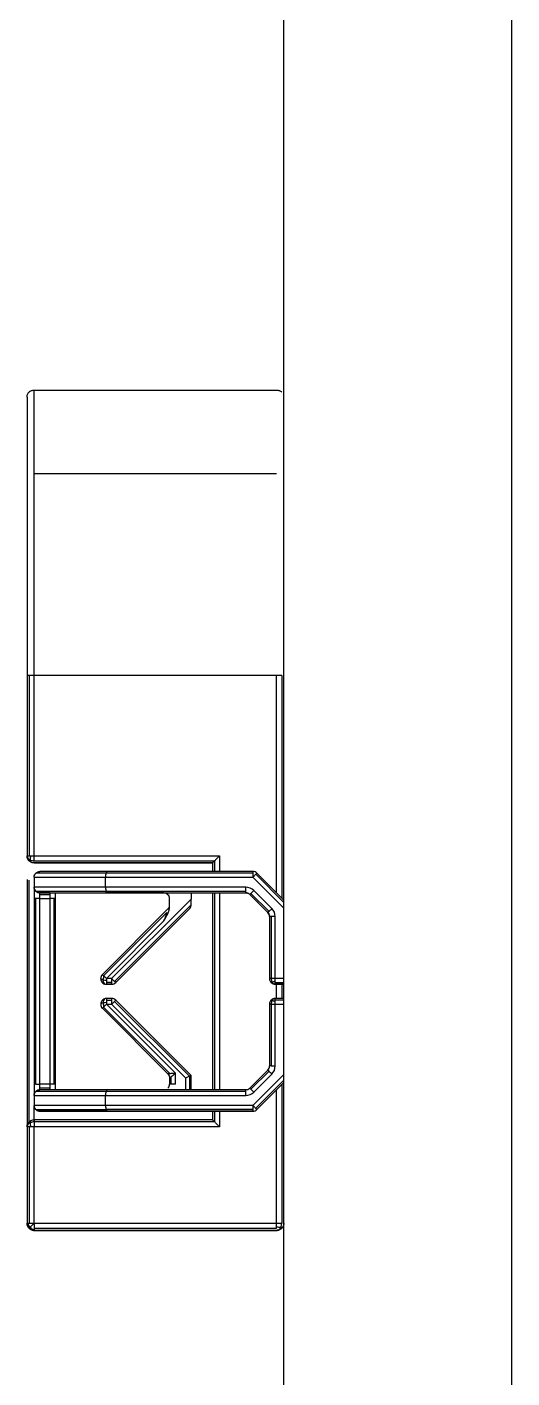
# Model space of a CAD drawing. Header units: millimetres. Extents: x 172 to 597, y 625 to 806.
# Drawn here: x 593.8 to 597.2, y 715.38 to 724.85 of the extents above; entities that cross this region are included whole.
import ezdxf

# ---------------------------------------------------------------- set-up
doc = ezdxf.new("R2010")
doc.units = ezdxf.units.MM

msp = doc.modelspace()

# ---------------------------------------------------------------- linework, layer by layer
at = {"color": 7, "linetype": 'Continuous', "lineweight": 25}
for p, q in [((595.5979, 688.4702), (595.5979, 804.5327)), ((597.1979, 688.4702), (597.1979, 804.5327)), ((593.8479, 722.301), (595.5479, 722.301)), ((593.8479, 721.7155), (595.5479, 721.7155)), ((593.7979, 720.3013), (593.7979, 719.0363)), ((593.8125, 720.3013), (593.8125, 719.0363)), ((593.8479, 719.0363), (593.8479, 720.3013)), ((595.5479, 720.3013), (593.8479, 720.3013)), ((593.8479, 719.0363), (595.1479, 719.0363)), ((593.8479, 719.001), (595.1125, 719.001)), ((593.8479, 718.9863), (595.0979, 718.9863)), ((595.0979, 718.9861), (593.8479, 718.9861)), ((595.0979, 718.9863), (595.0979, 718.9266)), ((593.7979, 718.8713), (593.7979, 717.1368)), ((593.8479, 718.8865), (594.3479, 718.8866)), ((593.8479, 718.8865), (593.8479, 718.8165)), ((594.3527, 718.9149), (593.8596, 718.9148)), ((594.3644, 718.9266), (593.8879, 718.9265)), ((594.3479, 718.8166), (594.3479, 718.8866)), ((594.3479, 718.8866), (595.3813, 718.8866)), ((595.3813, 718.9149), (594.3527, 718.9149)), ((595.3813, 718.9266), (594.3644, 718.9266)), ((595.3813, 718.9266), (595.3813, 718.9149)), ((595.3813, 718.9149), (595.3813, 718.8866)), ((595.5979, 718.7266), (595.4096, 718.9149)), ((594.3479, 718.8166), (593.8479, 718.8165)), ((593.8479, 718.8165), (593.8479, 718.8164)), ((593.8479, 718.8164), (593.8479, 718.7363)), ((593.8596, 718.7883), (594.3527, 718.7883)), ((593.8596, 718.7881), (593.8596, 718.7883)), ((593.8879, 718.7765), (594.3644, 718.7766)), ((593.8879, 718.7764), (593.8879, 718.7765)), ((593.9579, 718.7764), (593.8879, 718.7764)), ((593.8879, 718.7646), (593.8879, 718.7764)), ((593.9579, 718.7764), (593.9579, 718.7646)), ((593.9979, 718.7363), (593.9979, 718.7763)), ((595.3313, 718.8166), (594.3479, 718.8166)), ((594.3479, 718.7764), (595.3465, 718.7764)), ((594.3479, 718.7761), (594.3479, 718.7764)), ((594.3527, 718.7883), (595.3313, 718.7883)), ((594.3644, 718.7766), (595.3313, 718.7766)), ((594.9479, 718.7764), (594.9479, 718.7326)), ((595.0979, 718.7764), (595.0979, 717.3966)), ((595.3313, 718.7883), (595.3313, 718.8166)), ((595.3313, 718.7766), (595.3313, 718.7883)), ((595.3313, 718.7766), (595.3313, 718.7764)), ((595.5144, 718.6666), (595.3879, 718.7932)), ((593.8479, 718.7363), (593.8479, 717.4363)), ((593.8596, 717.4363), (593.8596, 718.7363)), ((593.8879, 718.7646), (593.9579, 718.7646)), ((593.8879, 718.7363), (593.8879, 718.7646)), ((593.8879, 718.7363), (593.9579, 718.7363)), ((593.8879, 717.4363), (593.8879, 718.7363)), ((593.9579, 718.7646), (593.9579, 718.7363)), ((593.9579, 718.7363), (593.9579, 717.4363)), ((593.9861, 718.7363), (593.9861, 717.4363)), ((594.7579, 718.7757), (593.9962, 718.7757)), ((593.9979, 717.4363), (593.9979, 718.7363)), ((594.7579, 718.7761), (594.3479, 718.7761)), ((594.9479, 718.7326), (594.3913, 718.1761)), ((594.9479, 718.6926), (594.4113, 718.1561)), ((594.7579, 718.7761), (594.7579, 718.7757)), ((594.7861, 718.7643), (594.7861, 718.764)), ((594.7979, 718.6775), (594.7979, 718.7361)), ((595.3466, 718.7736), (595.3466, 718.7733)), ((595.3596, 718.7649), (595.4861, 718.6383)), ((595.3596, 718.7647), (595.3596, 718.7649)), ((595.4861, 718.6381), (595.3596, 718.7647)), ((595.3679, 718.7732), (595.4944, 718.6466)), ((594.7861, 718.6643), (594.3261, 718.2043)), ((594.3344, 718.1961), (594.7779, 718.6395)), ((594.4196, 718.1478), (594.9361, 718.6643)), ((594.9361, 718.664), (594.4196, 718.1475)), ((594.9361, 718.6643), (594.9361, 718.664)), ((594.9448, 718.6773), (594.9448, 718.677)), ((595.4944, 718.6466), (595.4861, 718.6383)), ((595.4861, 718.6383), (595.4861, 718.6381)), ((595.4861, 718.6381), (595.4948, 718.6251)), ((595.4948, 718.6254), (595.4948, 718.6251)), ((595.4979, 718.6101), (595.4979, 718.1766)), ((595.5096, 718.6101), (595.5096, 718.1766)), ((595.5379, 718.1766), (595.5379, 718.6101)), ((594.3544, 718.1761), (594.7579, 718.5795)), ((594.3175, 718.1607), (594.3175, 718.1604)), ((594.3371, 718.1934), (594.3344, 718.1961)), ((594.3913, 718.1761), (594.3544, 718.1761)), ((594.3544, 718.1761), (594.3544, 718.1648)), ((594.3544, 718.1648), (594.3544, 718.1478)), ((594.3913, 718.1478), (594.3544, 718.1478)), ((594.3544, 718.1478), (594.3544, 718.1361)), ((594.3544, 718.1361), (594.3913, 718.1361)), ((594.3544, 718.1357), (594.3544, 718.1361)), ((594.3913, 718.1357), (594.3544, 718.1357)), ((594.3913, 718.1761), (594.3913, 718.1478)), ((594.3913, 718.1478), (594.3913, 718.1361)), ((594.3913, 718.1361), (594.3913, 718.1357)), ((594.4066, 718.1391), (594.4066, 718.1388)), ((594.4196, 718.1478), (594.4113, 718.1561)), ((594.4196, 718.1475), (594.4196, 718.1478)), ((595.4979, 718.1766), (595.4979, 718.1764)), ((595.5096, 718.1483), (595.5096, 718.1481)), ((595.5379, 718.1587), (595.5379, 718.1766)), ((595.5379, 718.1483), (595.5379, 718.1587)), ((595.5379, 718.1366), (595.5379, 718.1483)), ((595.5379, 718.1364), (595.5379, 718.1366)), ((595.5979, 718.1364), (595.5379, 718.1364)), ((594.3544, 718.0361), (594.3544, 718.0243)), ((594.3913, 718.0361), (594.3544, 718.0361)), ((594.3544, 718.0243), (594.3544, 718.0073)), ((594.3544, 718.0243), (594.3913, 718.0243)), ((594.3913, 718.0361), (594.3913, 718.0243)), ((594.3913, 718.0243), (594.3913, 717.9961)), ((594.9479, 717.4961), (594.4196, 718.0243)), ((595.5379, 718.0249), (595.5379, 718.0366)), ((595.5979, 718.0366), (595.5379, 718.0366)), ((595.5379, 718.0145), (595.5379, 718.0249)), ((594.3344, 717.9761), (594.3261, 717.9678)), ((594.3261, 717.9678), (594.7861, 717.5078)), ((594.3261, 717.9675), (594.3261, 717.9678)), ((594.7861, 717.5075), (594.3261, 717.9675)), ((594.3344, 717.9761), (594.3371, 717.9788)), ((594.8014, 717.5091), (594.3344, 717.9761)), ((594.3544, 718.0073), (594.3544, 717.9961)), ((594.8379, 717.5126), (594.3544, 717.9961)), ((594.3544, 717.9961), (594.3913, 717.9961)), ((594.3913, 717.9961), (594.9079, 717.4795)), ((594.4113, 718.0161), (594.9361, 717.4912)), ((595.4979, 717.9966), (595.4979, 717.5632)), ((595.5096, 717.9966), (595.5096, 717.5632)), ((595.5379, 717.9966), (595.5379, 718.0145)), ((595.5379, 717.5632), (595.5379, 717.9966)), ((594.7861, 717.5078), (594.7948, 717.4948)), ((594.7861, 717.5078), (594.7861, 717.5075)), ((594.7948, 717.4948), (594.7979, 717.4795)), ((594.7948, 717.4948), (594.7948, 717.4945)), ((594.7979, 717.4795), (594.7979, 717.4361)), ((594.8096, 717.4361), (594.8096, 717.4893)), ((594.8379, 717.4361), (594.8379, 717.5126)), ((594.9479, 717.3966), (594.9479, 717.4961)), ((595.4861, 717.5349), (595.3596, 717.4083)), ((595.4944, 717.5266), (595.3679, 717.4001)), ((595.3879, 717.3801), (595.5144, 717.5066)), ((593.8479, 717.4363), (593.8479, 717.3565)), ((593.8479, 717.3565), (594.3479, 717.3566)), ((593.8479, 717.3565), (593.8479, 717.2865)), ((594.3527, 717.3849), (593.8596, 717.3848)), ((593.8879, 717.4081), (593.8879, 717.4363)), ((593.9579, 717.4363), (593.8879, 717.4363)), ((593.9579, 717.4081), (593.8879, 717.4081)), ((594.3644, 717.3966), (593.8879, 717.3965)), ((593.9579, 717.4363), (593.9579, 717.4081)), ((593.9979, 717.3963), (593.9979, 717.4363)), ((594.3479, 717.2866), (594.3479, 717.3566)), ((594.3479, 717.3566), (595.3313, 717.3566)), ((595.3313, 717.3849), (594.3527, 717.3849)), ((595.3313, 717.3966), (594.3644, 717.3966)), ((595.3313, 717.3849), (595.3313, 717.3966)), ((595.3313, 717.3566), (595.3313, 717.3849)), ((595.3679, 717.4001), (595.3596, 717.4083)), ((595.4096, 717.2583), (595.5979, 717.4466)), ((595.5979, 717.4464), (595.4096, 717.2581)), ((594.3479, 717.2866), (593.8479, 717.2865)), ((593.8479, 717.2865), (593.8479, 717.2857)), ((595.3813, 717.2866), (594.3479, 717.2866)), ((595.3813, 717.2866), (595.3813, 717.2583)), ((595.4096, 717.2583), (595.4013, 717.2666)), ((595.0979, 717.1863), (593.8479, 717.1863)), ((595.1125, 717.1717), (593.8479, 717.1717)), ((593.8596, 717.2583), (594.3527, 717.2583)), ((593.8596, 717.2583), (593.8596, 717.2575)), ((593.8879, 717.2465), (594.3644, 717.2466)), ((593.8879, 717.2457), (593.8879, 717.2465)), ((594.9479, 717.2457), (593.8879, 717.2457)), ((594.3079, 717.2464), (594.3079, 717.2461)), ((594.9079, 717.2461), (594.3079, 717.2461)), ((594.3097, 717.2461), (594.3079, 717.2461)), ((595.3813, 717.2583), (594.3527, 717.2583)), ((594.3644, 717.2466), (595.3813, 717.2466)), ((595.3813, 717.2464), (594.3879, 717.2464)), ((594.9479, 717.2461), (594.9479, 717.2464)), ((594.9479, 717.2461), (594.9479, 717.2457)), ((595.0979, 717.2464), (595.0979, 717.1863)), ((595.3813, 717.2583), (595.3813, 717.2466)), ((595.3813, 717.2466), (595.3813, 717.2464)), ((595.3966, 717.2494), (595.3966, 717.2497)), ((595.4096, 717.2581), (595.4096, 717.2583)), ((593.7979, 717.1363), (593.7979, 716.4613)), ((593.8125, 717.1363), (593.8125, 716.4613)), ((593.8479, 716.4613), (593.8479, 717.1363)), ((595.1479, 717.1363), (593.8479, 717.1363)), ((593.7979, 716.4613), (593.7979, 716.4607)), ((593.8125, 716.426), (593.8125, 716.4253)), ((593.8479, 716.4613), (595.5479, 716.4613)), ((593.8479, 716.426), (595.5479, 716.426)), ((595.5479, 716.4113), (593.8479, 716.4113)), ((593.8479, 716.4107), (593.8479, 716.4113)), ((593.8479, 716.4107), (595.5479, 716.4107)), ((595.5479, 716.4107), (595.5479, 716.4113)), ((595.5832, 716.426), (595.5832, 716.4253))]:
    msp.add_line(p, q, dxfattribs=at)
at = {"color": 8, "linetype": 'Continuous', "lineweight": 25}
for p, q in [((595.5479, 718.7766), (595.5479, 720.3013)), ((595.5832, 720.3013), (595.5832, 718.7413)), ((595.1125, 719.001), (595.1125, 718.9266)), ((595.1479, 719.0363), (595.1479, 718.9266)), ((595.3813, 718.8866), (595.5979, 718.6701)), ((595.5979, 718.7101), (595.4013, 718.9066)), ((593.8125, 717.1717), (593.8125, 718.866)), ((595.1125, 718.7764), (595.1125, 717.3966)), ((595.1479, 718.7764), (595.1479, 717.3966)), ((595.5979, 718.1766), (595.5379, 718.1766)), ((595.5379, 718.1483), (595.5979, 718.1483)), ((595.5379, 718.1366), (595.5979, 718.1366)), ((595.5479, 718.0366), (595.5479, 718.1364)), ((595.5832, 718.1364), (595.5832, 718.0366)), ((595.5979, 718.0249), (595.5379, 718.0249)), ((595.5379, 717.9966), (595.5979, 717.9966)), ((594.9079, 717.4795), (594.9079, 717.3966)), ((594.9361, 717.4912), (594.9361, 717.3966)), ((595.5979, 717.5032), (595.3813, 717.2866)), ((595.4013, 717.2666), (595.5979, 717.4632)), ((593.8879, 717.3965), (593.8879, 717.4081)), ((593.9579, 717.4081), (593.9579, 717.3966)), ((595.5479, 716.4613), (595.5479, 717.3964)), ((595.5832, 717.4317), (595.5832, 716.4613)), ((593.8479, 717.1863), (593.8479, 717.2852)), ((594.9079, 717.2464), (594.9079, 717.2461)), ((594.9361, 717.2464), (594.9361, 717.2461)), ((595.1125, 717.2464), (595.1125, 717.1717)), ((595.1479, 717.2464), (595.1479, 717.1363))]:
    msp.add_line(p, q, dxfattribs=at)
at = {"color": 7, "linetype": 'Continuous', "lineweight": 25, "flags": 128}
for points in [[(595.3813, 718.8866), (595.3841, 718.8894), (595.3868, 718.8921), (595.3895, 718.8948), (595.3921, 718.8975), (595.3946, 718.9), (595.397, 718.9023), (595.3992, 718.9046), (595.4013, 718.9066)], [(595.4013, 718.9066), (595.4032, 718.9085), (595.4048, 718.9101), (595.4062, 718.9116), (595.4074, 718.9128), (595.4084, 718.9137), (595.409, 718.9144), (595.4094, 718.9148), (595.4096, 718.9149)], [(595.3879, 718.7932), (595.3851, 718.7904), (595.3823, 718.7877), (595.3797, 718.785), (595.377, 718.7824), (595.3745, 718.7799), (595.3721, 718.7775), (595.3699, 718.7753), (595.3679, 718.7732)], [(593.8879, 718.7363), (593.8839, 718.7363), (593.8801, 718.7363), (593.8763, 718.7363), (593.8726, 718.7363), (593.869, 718.7363), (593.8656, 718.7363), (593.8625, 718.7363), (593.8596, 718.7363)], [(593.9861, 718.7363), (593.9832, 718.7363), (593.9801, 718.7363), (593.9767, 718.7363), (593.9732, 718.7363), (593.9695, 718.7363), (593.9657, 718.7363), (593.9618, 718.7363), (593.9579, 718.7363)], [(595.3679, 718.7732), (595.366, 718.7713), (595.3643, 718.7697), (595.3629, 718.7683), (595.3617, 718.7671), (595.3608, 718.7661), (595.3601, 718.7655), (595.3597, 718.765), (595.3596, 718.7649)], [(595.4944, 718.6466), (595.4965, 718.6487), (595.4987, 718.6509), (595.5011, 718.6533), (595.5036, 718.6558), (595.5062, 718.6584), (595.5089, 718.6611), (595.5117, 718.6639), (595.5144, 718.6666)], [(595.5379, 718.6101), (595.5339, 718.6101), (595.5301, 718.6101), (595.5263, 718.6101), (595.5226, 718.6101), (595.519, 718.6101), (595.5156, 718.6101), (595.5125, 718.6101), (595.5096, 718.6101)], [(594.332, 718.1668), (594.3281, 718.1676), (594.3246, 718.1685), (594.3216, 718.1696), (594.3191, 718.1708), (594.3171, 718.172), (594.3156, 718.1733), (594.3147, 718.1747), (594.3144, 718.1761)], [(594.3344, 718.1961), (594.3326, 718.1979), (594.3309, 718.1996), (594.3295, 718.201), (594.3283, 718.2022), (594.3274, 718.2031), (594.3267, 718.2038), (594.3263, 718.2042), (594.3261, 718.2043)], [(594.3544, 718.1761), (594.3521, 718.1784), (594.3498, 718.1807), (594.3475, 718.183), (594.3453, 718.1852), (594.3431, 718.1874), (594.341, 718.1895), (594.339, 718.1915), (594.3371, 718.1934)], [(594.4113, 718.1561), (594.4092, 718.1581), (594.407, 718.1603), (594.4046, 718.1627), (594.4021, 718.1652), (594.3995, 718.1678), (594.3968, 718.1705), (594.3941, 718.1733), (594.3913, 718.1761)], [(595.5379, 718.1766), (595.5339, 718.1766), (595.5301, 718.1766), (595.5263, 718.1766), (595.5226, 718.1766), (595.519, 718.1766), (595.5156, 718.1766), (595.5125, 718.1766), (595.5096, 718.1766)], [(594.4113, 718.0161), (594.4132, 718.0179), (594.4148, 718.0196), (594.4162, 718.021), (594.4174, 718.0222), (594.4184, 718.0231), (594.419, 718.0238), (594.4194, 718.0242), (594.4196, 718.0243)], [(594.332, 718.0054), (594.3281, 718.0045), (594.3246, 718.0036), (594.3216, 718.0025), (594.3191, 718.0013), (594.3171, 718.0001), (594.3156, 717.9988), (594.3147, 717.9974), (594.3144, 717.9961)], [(594.3371, 717.9788), (594.339, 717.9806), (594.341, 717.9827), (594.3431, 717.9847), (594.3453, 717.9869), (594.3475, 717.9891), (594.3498, 717.9914), (594.3521, 717.9937), (594.3544, 717.9961)], [(594.3913, 717.9961), (594.3941, 717.9988), (594.3968, 718.0016), (594.3995, 718.0043), (594.4021, 718.0069), (594.4046, 718.0094), (594.407, 718.0118), (594.4092, 718.014), (594.4113, 718.0161)], [(595.5096, 717.9966), (595.5125, 717.9966), (595.5156, 717.9966), (595.519, 717.9966), (595.5226, 717.9966), (595.5263, 717.9966), (595.5301, 717.9966), (595.5339, 717.9966), (595.5379, 717.9966)], [(595.5096, 717.5632), (595.5125, 717.5632), (595.5156, 717.5632), (595.519, 717.5632), (595.5226, 717.5632), (595.5263, 717.5632), (595.5301, 717.5632), (595.5339, 717.5632), (595.5379, 717.5632)], [(595.4944, 717.5266), (595.4926, 717.5285), (595.4909, 717.5301), (595.4895, 717.5316), (595.4883, 717.5328), (595.4874, 717.5337), (595.4867, 717.5344), (595.4863, 717.5348), (595.4861, 717.5349)], [(595.5144, 717.5066), (595.5117, 717.5094), (595.5089, 717.5121), (595.5062, 717.5148), (595.5036, 717.5175), (595.5011, 717.52), (595.4987, 717.5223), (595.4965, 717.5246), (595.4944, 717.5266)], [(593.8596, 717.4363), (593.8625, 717.4363), (593.8656, 717.4363), (593.869, 717.4363), (593.8726, 717.4363), (593.8763, 717.4363), (593.8801, 717.4363), (593.8839, 717.4363), (593.8879, 717.4363)], [(593.9861, 717.4363), (593.9832, 717.4363), (593.9801, 717.4363), (593.9767, 717.4363), (593.9732, 717.4363), (593.9695, 717.4363), (593.9657, 717.4363), (593.9618, 717.4363), (593.9579, 717.4363)], [(594.8379, 717.4361), (594.8339, 717.4361), (594.8301, 717.4361), (594.8263, 717.4361), (594.8226, 717.4361), (594.819, 717.4361), (594.8156, 717.4361), (594.8125, 717.4361), (594.8096, 717.4361)], [(595.3679, 717.4001), (595.3699, 717.398), (595.3721, 717.3958), (595.3745, 717.3934), (595.377, 717.3909), (595.3797, 717.3883), (595.3823, 717.3856), (595.3851, 717.3828), (595.3879, 717.3801)], [(595.4013, 717.2666), (595.3992, 717.2687), (595.397, 717.2709), (595.3946, 717.2733), (595.3921, 717.2758), (595.3895, 717.2784), (595.3868, 717.2811), (595.3841, 717.2839), (595.3813, 717.2866)], [(594.3879, 717.2464), (594.3723, 717.2464), (594.3572, 717.2464), (594.3434, 717.2464), (594.3313, 717.2464), (594.3213, 717.2464), (594.314, 717.2464), (594.3094, 717.2464), (594.3079, 717.2464)], [(594.9079, 717.2461), (594.9118, 717.2461), (594.9157, 717.2461), (594.9195, 717.2461), (594.9232, 717.2461), (594.9267, 717.2461), (594.9301, 717.2461), (594.9332, 717.2461), (594.9361, 717.2461)], [(593.8479, 716.4613), (593.8437, 716.4571), (593.8395, 716.453), (593.8355, 716.4489), (593.8316, 716.4451), (593.828, 716.4415), (593.8246, 716.4381), (593.8216, 716.4351), (593.819, 716.4325)]]:
    msp.add_lwpolyline(points, dxfattribs=at)
at = {"color": 7, "linetype": 'Continuous', "lineweight": 25}
for centre, radius, start, end in [((593.8317, 719.039), 0.0339, 184.41819, 248.00365), ((593.8355, 719.005), 0.0167, 171.48717, 233.10803), ((593.9003, 719.0043), 0.0814, 156.82357, 177.77416), ((593.8473, 719.0661), 0.0651, 244.19468, 270.47678), ((595.3813, 718.8866), 0.04, 67.5, 90), ((595.3813, 718.8866), 0.04, 45, 67.5), ((593.8879, 718.8164), 0.04, 180, 225), ((593.8879, 718.8164), 0.04, 225, 270), ((595.3313, 718.7366), 0.08, 45, 90), ((595.3313, 718.7366), 0.04, 67.5, 90), ((595.3313, 718.7364), 0.04, 67.5, 90), ((593.8579, 709.0943), 9.6421, 89.98999, 90.0596), ((593.9878, 709.0943), 9.6421, 89.9404, 90.01001), ((594.7579, 718.7361), 0.04, 45, 90), ((594.7579, 718.7357), 0.04, 45, 90), ((594.7579, 718.7361), 0.04, 0, 45), ((594.7579, 718.7357), 0.04, 0, 45), ((594.9079, 718.6923), 0.04, 342.86073, 360), ((595.3313, 718.7366), 0.04, 45, 67.5), ((595.3313, 718.7364), 0.04, 45, 67.5), ((594.7579, 718.6926), 0.04, 315, 337.5), ((594.9079, 718.6923), 0.04, 315, 337.5), ((594.9079, 718.6923), 0.04, 337.5, 342.86073), ((595.4579, 718.6101), 0.04, 22.5, 45), ((595.4579, 718.6101), 0.04, 0, 22.5), ((595.5079, 708.968), 9.6421, 89.98999, 90.0596), ((595.4579, 718.6101), 0.08, 0, 45), ((594.3544, 718.1761), 0.04, 135, 180), ((594.3544, 718.1761), 0.04, 180, 202.5), ((594.3544, 718.1757), 0.04, 180, 202.5), ((594.3544, 718.1761), 0.04, 202.5, 259.20092), ((594.3544, 718.1757), 0.04, 202.5, 259.20092), ((594.3593, 718.1617), 0.0278, 169.48773, 243.54804), ((594.4044, 718.1665), 0.0724, 158.24639, 179.82009), ((594.3537, 718.2875), 0.1226, 259.79343, 270.34009), ((594.3544, 718.1761), 0.04, 259.20092, 270), ((594.3544, 718.1757), 0.04, 259.20092, 270), ((594.3913, 718.1761), 0.04, 270, 292.5), ((594.3913, 718.1757), 0.04, 270, 292.5), ((594.3913, 718.1761), 0.04, 292.5, 315), ((594.3913, 718.1757), 0.04, 292.5, 315), ((595.5079, 708.5345), 9.6421, 89.98999, 90.0596), ((595.5379, 718.1766), 0.04, 180, 206.56505), ((595.5379, 718.1764), 0.04, 180, 206.56505), ((595.5128, 718.1668), 0.0134, 216.9007, 278.50225), ((595.5379, 718.1766), 0.04, 206.56505, 225), ((595.5379, 718.1764), 0.04, 206.56505, 225), ((595.5616, 718.1762), 0.0521, 179.52383, 205.80812), ((595.5379, 718.1766), 0.04, 225, 270), ((595.5379, 718.1764), 0.04, 225, 270), ((595.5122, 718.2186), 0.0651, 272.2364, 293.17909), ((595.54, 718.1637), 0.0272, 202.0013, 265.57328), ((594.3544, 717.9961), 0.04, 100.79908, 157.5), ((594.3593, 718.0104), 0.0278, 116.42573, 190.52111), ((594.3544, 717.9961), 0.04, 90, 100.79908), ((594.3913, 717.9961), 0.04, 67.5, 90), ((594.3913, 717.9961), 0.04, 45, 67.5), ((595.5379, 717.9966), 0.04, 135, 153.43495), ((595.5128, 718.0065), 0.0134, 81.52403, 143.13704), ((595.5379, 717.9966), 0.04, 90, 135), ((595.5616, 717.9971), 0.052, 154.18888, 180.47719), ((595.5399, 718.0095), 0.0272, 94.40341, 157.99526), ((595.5123, 717.9547), 0.0651, 66.82333, 87.78266), ((594.3544, 717.9961), 0.04, 157.5, 180), ((594.3544, 717.9961), 0.04, 180, 225), ((594.3544, 717.9957), 0.04, 180, 225), ((594.3537, 717.8848), 0.1225, 89.65958, 100.21893), ((594.4044, 718.0056), 0.0724, 180.18105, 201.75243), ((595.5379, 717.9966), 0.04, 153.43495, 180), ((595.5079, 708.3545), 9.6421, 89.98999, 90.0596), ((595.4579, 717.5632), 0.04, 315, 337.5), ((595.4579, 717.5632), 0.04, 337.5, 360), ((595.5079, 707.9211), 9.6421, 89.98999, 90.0596), ((595.4579, 717.5632), 0.08, 315, 360), ((593.8579, 707.7943), 9.6421, 89.98999, 90.0596), ((593.8879, 717.3564), 0.04, 90, 135), ((593.9878, 707.7943), 9.6421, 89.9404, 90.01001), ((594.7579, 717.4361), 0.04, 315, 360), ((594.8079, 707.794), 9.6421, 89.98999, 90.0596), ((595.3313, 717.4366), 0.04, 270, 292.5), ((595.3313, 717.4366), 0.08, 270, 315), ((595.3313, 717.4366), 0.04, 292.5, 315), ((593.8879, 717.2857), 0.04, 180, 206.56505), ((593.8879, 717.2857), 0.04, 206.56505, 225), ((593.8355, 717.1677), 0.0167, 126.86422, 188.49366), ((593.8473, 717.1066), 0.0651, 89.52342, 115.81391), ((593.8879, 717.2857), 0.04, 225, 270), ((594.9378, 707.604), 9.6421, 89.9404, 90.01001), ((595.3813, 717.2866), 0.04, 270, 292.5), ((595.3813, 717.2864), 0.04, 270, 292.5), ((595.3813, 717.2866), 0.04, 292.5, 315), ((595.3813, 717.2864), 0.04, 292.5, 315), ((593.8317, 717.1337), 0.034, 112.0097, 175.58805), ((593.9002, 717.1683), 0.0812, 182.20456, 203.18669), ((593.8591, 716.4733), 0.0572, 192.05069, 225.49543), ((593.8598, 716.4726), 0.0573, 224.51062, 257.93525), ((595.5799, 716.5138), 0.0814, 246.82089, 267.76369), ((595.5452, 716.4452), 0.034, 274.42672, 337.9987), ((595.5182, 716.4608), 0.0651, 334.19188, 0.47617), ((595.5792, 716.449), 0.0167, 261.50186, 323.07445)]:
    msp.add_arc(centre, radius, start, end, dxfattribs=at)
for points in [[(593.7979, 722.251), (593.798, 722.2543), (593.7984, 722.2608), (593.8014, 722.2702), (593.806, 722.279), (593.8103, 722.2839), (593.8125, 722.2863)], [(593.8125, 722.2863), (593.815, 722.2885), (593.8198, 722.2929), (593.8286, 722.2974), (593.838, 722.3004), (593.8446, 722.3008), (593.8479, 722.301)], [(593.8479, 721.7155), (593.8479, 721.8028), (593.8479, 721.9775), (593.8479, 722.1592), (593.8479, 722.2789), (593.8479, 722.2936), (593.8479, 722.301)], [(595.5479, 722.301), (595.5511, 722.3008), (595.5577, 722.3004), (595.5671, 722.2974), (595.5759, 722.2929), (595.5808, 722.2885), (595.5832, 722.2863)], [(593.8479, 720.3013), (593.8479, 720.4323), (593.8479, 720.6942), (593.8479, 721.071), (593.8479, 721.422), (593.8479, 721.6176), (593.8479, 721.7155)], [(593.8125, 720.3013), (593.8103, 720.3013), (593.806, 720.3013), (593.8014, 720.3013), (593.7984, 720.3013), (593.798, 720.3013), (593.7979, 720.3013)], [(593.8479, 720.3013), (593.8446, 720.3013), (593.838, 720.3013), (593.8286, 720.3013), (593.8198, 720.3013), (593.815, 720.3013), (593.8125, 720.3013)], [(595.5832, 720.3013), (595.5808, 720.3013), (595.5759, 720.3013), (595.5671, 720.3013), (595.5577, 720.3013), (595.5511, 720.3013), (595.5479, 720.3013)], [(593.7979, 719.0363), (593.798, 719.0363), (593.7984, 719.0363), (593.8014, 719.0363), (593.806, 719.0363), (593.8103, 719.0363), (593.8125, 719.0363)], [(593.8125, 719.001), (593.8103, 719.0034), (593.806, 719.0083), (593.8014, 719.0171), (593.7984, 719.0265), (593.798, 719.0331), (593.7979, 719.0363)], [(593.7979, 719.0361), (593.798, 719.0328), (593.7984, 719.0263), (593.8014, 719.0168), (593.806, 719.0081), (593.8103, 719.0032), (593.8125, 719.0007)], [(593.8479, 719.001), (593.8479, 719.0034), (593.8479, 719.0083), (593.8479, 719.0171), (593.8479, 719.0265), (593.8479, 719.0331), (593.8479, 719.0363)], [(593.7979, 717.1363), (593.798, 717.1396), (593.7984, 717.1462), (593.8014, 717.1556), (593.806, 717.1644), (593.8103, 717.1692), (593.8125, 717.1717)], [(593.8479, 717.1863), (593.8479, 717.1862), (593.8479, 717.1858), (593.8479, 717.1828), (593.8479, 717.1782), (593.8479, 717.1739), (593.8479, 717.1717)], [(593.8479, 717.1717), (593.8479, 717.1693), (593.8479, 717.1644), (593.8479, 717.1556), (593.8479, 717.1462), (593.8479, 717.1396), (593.8479, 717.1363)], [(593.8125, 717.1363), (593.8103, 717.1363), (593.806, 717.1363), (593.8014, 717.1363), (593.7984, 717.1363), (593.798, 717.1363), (593.7979, 717.1363)], [(593.8125, 716.426), (593.8103, 716.4284), (593.806, 716.4333), (593.8014, 716.4421), (593.7984, 716.4515), (593.798, 716.4581), (593.7979, 716.4613)], [(593.7979, 716.4607), (593.7981, 716.4574), (593.7984, 716.4507), (593.8015, 716.4411), (593.8062, 716.4323), (593.8107, 716.4273), (593.813, 716.4249)], [(593.8125, 716.4613), (593.815, 716.4613), (593.8198, 716.4613), (593.8286, 716.4613), (593.838, 716.4613), (593.8446, 716.4613), (593.8479, 716.4613)], [(593.8479, 716.4113), (593.8446, 716.4115), (593.838, 716.4119), (593.8286, 716.4149), (593.8198, 716.4194), (593.815, 716.4238), (593.8125, 716.426)], [(593.813, 716.4249), (593.8154, 716.4228), (593.8203, 716.4185), (593.8289, 716.4141), (593.8382, 716.4112), (593.8446, 716.4109), (593.8479, 716.4107)], [(593.8479, 716.4613), (593.8479, 716.4581), (593.8479, 716.4515), (593.8479, 716.4421), (593.8479, 716.4333), (593.8479, 716.4284), (593.8479, 716.426)], [(595.5479, 716.4613), (595.5511, 716.4613), (595.5577, 716.4613), (595.5671, 716.4613), (595.5759, 716.4613), (595.5808, 716.4613), (595.5832, 716.4613)], [(595.5832, 716.426), (595.5808, 716.4238), (595.5759, 716.4194), (595.5671, 716.4149), (595.5577, 716.4119), (595.5511, 716.4115), (595.5479, 716.4113)], [(595.5479, 716.4107), (595.5511, 716.4109), (595.5575, 716.4112), (595.5668, 716.4141), (595.5755, 716.4185), (595.5803, 716.4228), (595.5828, 716.4249)]]:
    msp.add_open_spline(points, degree=3, dxfattribs=at)
for points, knots in [([(593.7979, 722.251), (593.7979, 722.2143), (593.7979, 722.1408), (593.7979, 721.6186), (593.7979, 720.976), (593.7979, 720.5262), (593.7979, 720.3013)], [0, 0, 0, 0, 0.27962, 0.559236, 0.779616, 1, 1, 1, 1]), ([(593.8125, 719.0363), (593.8147, 719.0363), (593.8187, 719.0363), (593.8234, 719.0363), (593.8255, 719.0363)], [0, 0, 0, 0, 0.559874, 1, 1, 1, 1]), ([(593.8255, 718.9916), (593.8229, 718.9931), (593.8182, 718.9957), (593.8142, 718.9994), (593.8125, 719.001)], [0, 0, 0, 0, 0.559874, 1, 1, 1, 1]), ([(593.8255, 719.0363), (593.8295, 719.0363), (593.8367, 719.0363), (593.8444, 719.0363), (593.8479, 719.0363)], [0, 0, 0, 0, 0.55974, 1, 1, 1, 1]), ([(593.8479, 718.9863), (593.8435, 718.9866), (593.8357, 718.9871), (593.8286, 718.9902), (593.8255, 718.9916)], [0, 0, 0, 0, 0.55974, 1, 1, 1, 1]), ([(595.1125, 719.001), (595.1103, 718.9988), (595.106, 718.9945), (595.1013, 718.9899), (595.0984, 718.9869), (595.098, 718.9865), (595.0979, 718.9863)], [0, 0, 0, 0, 0.283754, 0.541304, 0.777834, 1, 1, 1, 1]), ([(595.1479, 719.0363), (595.1403, 719.0289), (595.1276, 719.0164), (595.1169, 719.0054), (595.1125, 719.001)], [0, 0, 0, 0, 0.5947989, 1, 1, 1, 1]), ([(593.8479, 718.8865), (593.8486, 718.8925), (593.8499, 718.9033), (593.8566, 718.9113), (593.8596, 718.9148)], [0, 0, 0, 0, 0.554193, 1, 1, 1, 1]), ([(593.8596, 718.9148), (593.8643, 718.9185), (593.8728, 718.9252), (593.8832, 718.9261), (593.8879, 718.9265)], [0, 0, 0, 0, 0.55524, 1, 1, 1, 1]), ([(594.3527, 718.9149), (594.3512, 718.9103), (594.3485, 718.902), (594.348, 718.8913), (594.3479, 718.8866)], [0, 0, 0, 0, 0.56529, 1, 1, 1, 1]), ([(594.3644, 718.9266), (594.362, 718.926), (594.3576, 718.9248), (594.3542, 718.9179), (594.3527, 718.9149)], [0, 0, 0, 0, 0.565249, 1, 1, 1, 1]), ([(593.8596, 718.7883), (593.8559, 718.7929), (593.8493, 718.8011), (593.8483, 718.8119), (593.8479, 718.8165)], [0, 0, 0, 0, 0.56529, 1, 1, 1, 1]), ([(593.8879, 718.7765), (593.8819, 718.7772), (593.8715, 718.7784), (593.8632, 718.7853), (593.8596, 718.7883)], [0, 0, 0, 0, 0.565249, 1, 1, 1, 1]), ([(593.9579, 718.7764), (593.9676, 718.7763), (593.9821, 718.7763), (593.9958, 718.7763), (593.9972, 718.7763), (593.9979, 718.7763)], [0, 0, 0, 0, 0.504791, 0.758707, 1, 1, 1, 1]), ([(594.3479, 718.8166), (594.3482, 718.8107), (594.3487, 718.7999), (594.3515, 718.7919), (594.3527, 718.7883)], [0, 0, 0, 0, 0.554193, 1, 1, 1, 1]), ([(594.3527, 718.7883), (594.3547, 718.7846), (594.3582, 718.7779), (594.3625, 718.777), (594.3644, 718.7766)], [0, 0, 0, 0, 0.55524, 1, 1, 1, 1]), ([(594.9448, 718.6773), (594.9458, 718.68), (594.9475, 718.6848), (594.9478, 718.6903), (594.9479, 718.6926)], [0, 0, 0, 0, 0.5733343, 1, 1, 1, 1]), ([(594.9479, 718.6926), (594.9479, 718.6994), (594.9479, 718.7119), (594.9479, 718.7261), (594.9479, 718.7326)], [0, 0, 0, 0, 0.54269, 1, 1, 1, 1]), ([(594.7579, 718.5795), (594.7675, 718.5962), (594.7817, 718.6206), (594.7953, 718.6539), (594.7971, 718.6701), (594.7979, 718.6775)], [0, 0, 0, 0, 0.542423, 0.792977, 1, 1, 1, 1]), ([(594.7779, 718.6395), (594.7753, 718.632), (594.7687, 718.6127), (594.762, 718.5921), (594.7579, 718.5795)], [0, 0, 0, 0, 0.38968, 1, 1, 1, 1]), ([(594.9361, 718.6643), (594.9381, 718.6665), (594.9416, 718.6704), (594.9438, 718.6752), (594.9448, 718.6773)], [0, 0, 0, 0, 0.564983, 1, 1, 1, 1]), ([(594.8014, 717.5091), (594.799, 717.5088), (594.7945, 717.5083), (594.7897, 717.5079), (594.7867, 717.5078), (594.7863, 717.5078), (594.7861, 717.5078)], [0, 0, 0, 0, 0.286101, 0.545599, 0.782016, 1, 1, 1, 1]), ([(594.7979, 717.4795), (594.798, 717.4796), (594.7983, 717.4799), (594.8005, 717.4819), (594.8041, 717.485), (594.8077, 717.4878), (594.8095, 717.4893)], [0, 0, 0, 0, 0.217989, 0.454409, 0.713905, 1, 1, 1, 1]), ([(594.8379, 717.5126), (594.8294, 717.5118), (594.8162, 717.5106), (594.8053, 717.5095), (594.8014, 717.5091)], [0, 0, 0, 0, 0.641329, 1, 1, 1, 1]), ([(594.8095, 717.4893), (594.8138, 717.4928), (594.8225, 717.4999), (594.8326, 717.5083), (594.8379, 717.5126)], [0, 0, 0, 0, 0.4877925, 1, 1, 1, 1]), ([(594.9079, 717.4795), (594.9138, 717.4819), (594.9242, 717.4863), (594.9325, 717.4897), (594.9361, 717.4912)], [0, 0, 0, 0, 0.565249, 1, 1, 1, 1]), ([(594.9361, 717.4912), (594.9399, 717.4927), (594.9464, 717.4955), (594.9474, 717.4959), (594.9479, 717.4961)], [0, 0, 0, 0, 0.56529, 1, 1, 1, 1]), ([(593.8479, 717.3565), (593.8486, 717.3625), (593.8499, 717.3733), (593.8566, 717.3813), (593.8596, 717.3848)], [0, 0, 0, 0, 0.554193, 1, 1, 1, 1]), ([(593.8596, 717.3848), (593.8643, 717.3885), (593.8728, 717.3952), (593.8832, 717.3961), (593.8879, 717.3965)], [0, 0, 0, 0, 0.55524, 1, 1, 1, 1]), ([(594.3527, 717.3849), (594.3512, 717.3803), (594.3485, 717.372), (594.348, 717.3613), (594.3479, 717.3566)], [0, 0, 0, 0, 0.56529, 1, 1, 1, 1]), ([(594.3644, 717.3966), (594.362, 717.396), (594.3576, 717.3948), (594.3542, 717.3879), (594.3527, 717.3849)], [0, 0, 0, 0, 0.565249, 1, 1, 1, 1]), ([(593.8596, 717.2583), (593.8559, 717.2629), (593.8493, 717.2711), (593.8483, 717.2819), (593.8479, 717.2865)], [0, 0, 0, 0, 0.56529, 1, 1, 1, 1]), ([(594.3479, 717.2866), (594.3482, 717.2807), (594.3487, 717.2699), (594.3515, 717.2619), (594.3527, 717.2583)], [0, 0, 0, 0, 0.554193, 1, 1, 1, 1]), ([(593.8125, 717.1717), (593.8147, 717.1737), (593.8187, 717.1773), (593.8234, 717.1799), (593.8255, 717.1811)], [0, 0, 0, 0, 0.559874, 1, 1, 1, 1]), ([(593.8255, 717.1811), (593.8295, 717.1827), (593.8367, 717.1857), (593.8444, 717.1862), (593.8479, 717.1863)], [0, 0, 0, 0, 0.5597405, 1, 1, 1, 1]), ([(593.8879, 717.2465), (593.8819, 717.2472), (593.8715, 717.2484), (593.8632, 717.2553), (593.8596, 717.2583)], [0, 0, 0, 0, 0.565249, 1, 1, 1, 1]), ([(594.3081, 717.2464), (594.3082, 717.2464), (594.3085, 717.2464), (594.3122, 717.2464), (594.3246, 717.2464), (594.3478, 717.2464), (594.3708, 717.2464), (594.3843, 717.2464), (594.3879, 717.2464)], [0, 0, 0, 0, 0.0375288, 0.1823157, 0.4183282, 0.6653384, 0.9132335, 1, 1, 1, 1]), ([(594.3527, 717.2583), (594.3547, 717.2546), (594.3582, 717.2479), (594.3625, 717.247), (594.3644, 717.2466)], [0, 0, 0, 0, 0.55524, 1, 1, 1, 1]), ([(595.1125, 717.1717), (595.1103, 717.1739), (595.106, 717.1782), (595.1014, 717.1829), (595.0984, 717.1858), (595.098, 717.1862), (595.0979, 717.1863)], [0, 0, 0, 0, 0.2837537, 0.5413043, 0.7778338, 1, 1, 1, 1]), ([(595.1479, 717.1363), (595.1404, 717.1439), (595.1279, 717.1566), (595.117, 717.1673), (595.1125, 717.1717)], [0, 0, 0, 0, 0.594799, 1, 1, 1, 1]), ([(593.8255, 717.1363), (593.8229, 717.1363), (593.8182, 717.1363), (593.8142, 717.1363), (593.8125, 717.1363)], [0, 0, 0, 0, 0.559874, 1, 1, 1, 1]), ([(593.8479, 717.1363), (593.8435, 717.1363), (593.8357, 717.1363), (593.8286, 717.1363), (593.8255, 717.1363)], [0, 0, 0, 0, 0.55974, 1, 1, 1, 1]), ([(593.7979, 716.4613), (593.7982, 716.4613), (593.7987, 716.4613), (593.8018, 716.4613), (593.8031, 716.4613)], [0, 0, 0, 0, 0.55974, 1, 1, 1, 1]), ([(593.8031, 716.4613), (593.8046, 716.4613), (593.8072, 716.4613), (593.8109, 716.4613), (593.8125, 716.4613)], [0, 0, 0, 0, 0.559874, 1, 1, 1, 1]), ([(593.8479, 716.426), (593.8479, 716.424), (593.8479, 716.4203), (593.8479, 716.4178), (593.8479, 716.4166)], [0, 0, 0, 0, 0.559874, 1, 1, 1, 1]), ([(593.8479, 716.4166), (593.8479, 716.4149), (593.8479, 716.4119), (593.8479, 716.4115), (593.8479, 716.4113)], [0, 0, 0, 0, 0.55974, 1, 1, 1, 1]), ([(595.5479, 716.439), (595.5479, 716.443), (595.5479, 716.4502), (595.5479, 716.4579), (595.5479, 716.4613)], [0, 0, 0, 0, 0.55974, 1, 1, 1, 1]), ([(595.5479, 716.426), (595.5479, 716.4282), (595.5479, 716.4322), (595.5479, 716.4369), (595.5479, 716.439)], [0, 0, 0, 0, 0.5598737, 1, 1, 1, 1]), ([(595.5926, 716.439), (595.5911, 716.4363), (595.5885, 716.4316), (595.5848, 716.4277), (595.5832, 716.426)], [0, 0, 0, 0, 0.559874, 1, 1, 1, 1]), ([(595.5979, 716.4613), (595.5976, 716.457), (595.5971, 716.4492), (595.5939, 716.4421), (595.5926, 716.439)], [0, 0, 0, 0, 0.55974, 1, 1, 1, 1])]:
    msp.add_open_spline(points, degree=3, knots=knots, dxfattribs=at)

doc.saveas('drawing.dxf')
